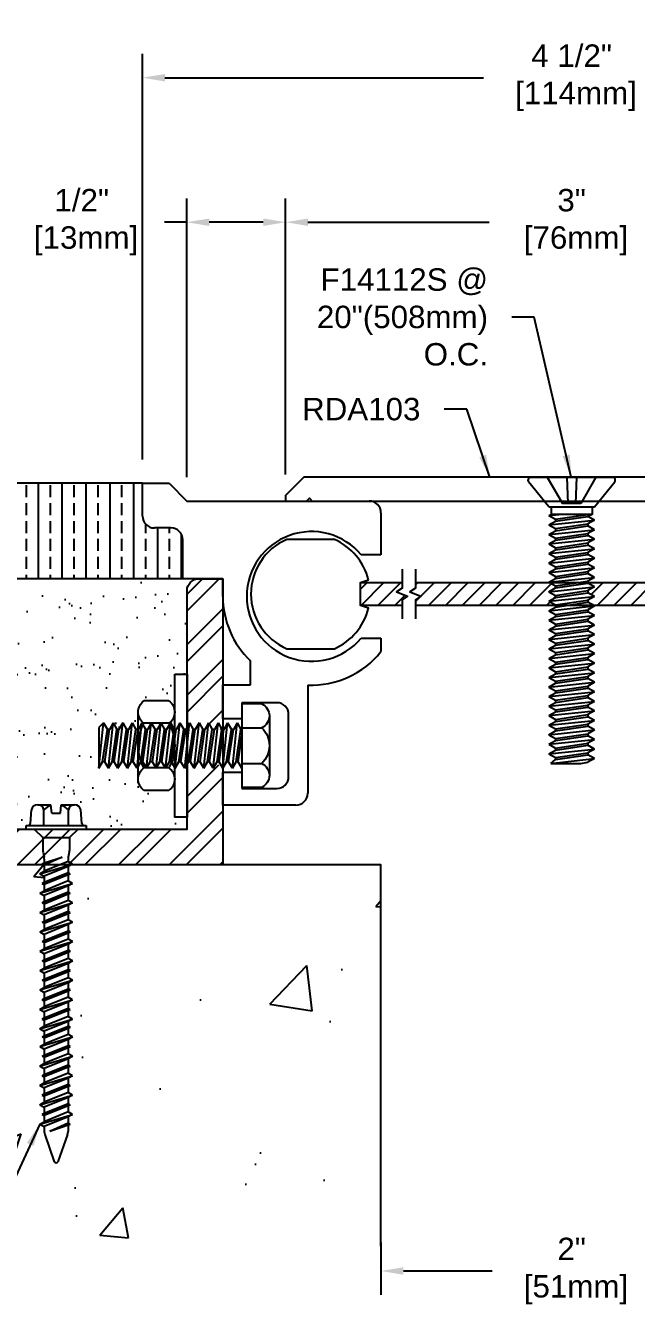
# Model space of a CAD drawing. Header units: inches. Extents: x -2.7 to 8.2, y 1.3 to 8.1.
# Drawn here: x 1.06 to 4.26, y 1.36 to 8.07 of the extents above; entities that cross this region are included whole.
import ezdxf

# ---------------------------------------------------------------- set-up
doc = ezdxf.new("R2010")
doc.units = ezdxf.units.IN
doc.header["$MEASUREMENT"] = 0
for name, color, linetype in [('Anchors', 4, 'Continuous'), ('Conditions', 1, 'Continuous'), ('Dimensions', 3, 'Continuous'), ('Metals', 7, 'Continuous'), ('Text', 2, 'Continuous')]:
    doc.layers.add(name, color=color, linetype=linetype)
doc.styles.add('Arial', font='arial.ttf')
doc.dimstyles.new('ARIAL', dxfattribs={"dimtxt": 0.1175, "dimasz": 0.1175, "dimexe": 0.125, "dimexo": 0.125, "dimgap": 0.125, "dimtad": 0, "dimtih": 1, "dimtoh": 1, "dimdec": 4, "dimzin": 0, "dimdsep": 46, "dimlunit": 4, "dimtxsty": 'Arial', "dimcen": 0.09, "dimadec": 0, "dimazin": 0, "dimtfac": 1, "dimtdec": 4, "dimtofl": 0, "dimtmove": 0, "dimatfit": 3, "dimfxl": 0, "dimfrac": 2, "dimtolj": 1, "dimtzin": 0, "dimarcsym": 0})

# ---------------------------------------------------------------- blocks, each defined once
blk = doc.blocks.new('Bsb1')
for p, q in [((0, 1.515), (0, 1.687)), ((0, 1.687), (0.139, 1.687)), ((0.139, 1.687), (0.232, 1.594)), ((0.232, 1.594), (1.188, 1.594)), ((1.25, 1.532), (1.25, 1.312)), ((0.149, 1.453), (0.062, 1.453)), ((0.211, 1.187), (0.211, 1.391)), ((1.25, 1.312), (1.1469, 1.312)), ((0.421, 1.187), (0.211, 1.187)), ((0.421, 1.094), (0.421, 1.187)), ((1.1461, 0.875), (1.25, 0.875)), ((1.25, 0.875), (1.25, 0.8046)), ((0.566, 0.631), (0.566, 0.7566)), ((0.421, 0.452), (0.421, 0.631)), ((0.421, 0.631), (0.566, 0.631)), ((0.866, 0.6294), (0.866, 0.062)), ((0.704, 0.537), (0.521, 0.537)), ((0.521, 0.537), (0.521, 0.452)), ((0.766, 0.149), (0.766, 0.475)), ((0.521, 0.452), (0.421, 0.452)), ((0.421, 0), (0.421, 0.172)), ((0.421, 0.172), (0.521, 0.172)), ((0.521, 0.172), (0.521, 0.087)), ((0.521, 0.087), (0.704, 0.087)), ((0.804, 0), (0.421, 0))]:
    blk.add_line(p, q)
for centre, radius, start, end in [((1.188, 1.532), 0.062, 0, 90), ((0.062, 1.515), 0.062, 180, 270), ((0.149, 1.391), 0.062, 0, 90), ((0.886, 1.094), 0.34, 39.8796, 319.90045), ((0.886, 1.094), 0.465, 180, 226.51442), ((0.886, 1.094), 0.465, 267.5349, 321.51726), ((0.704, 0.475), 0.062, 0, 90), ((0.704, 0.149), 0.062, 270, 0), ((0.804, 0.062), 0.062, 270, 360)]:
    blk.add_arc(centre, radius, start, end)
blk = doc.blocks.new('TH-316134')
for p, q in [((-0.1352, 0.029), (-0.129, 0.1001)), ((-0.0967, 0.1275), (-0.0272, 0.1275)), ((-0.0645, 0.0188), (-0.0645, 0.1001)), ((-0.0232, 0.0825), (-0.0272, 0.1275)), ((-0.0232, 0.0825), (0.0233, 0.0825)), ((0.0233, 0.0825), (0.0272, 0.1275)), ((0.0272, 0.1275), (0.0967, 0.1275)), ((0.0645, 0.0188), (0.0645, 0.1001)), ((0.1352, 0.029), (0.129, 0.1001)), ((-0.1568, 0.0188), (0.1568, 0.0188)), ((-0.1568, 0), (-0.1568, 0.0188)), ((-0.1568, 0), (0.1568, 0)), ((-0.1148, 0), (-0.0697, -0.045)), ((0.1148, 0), (0.0698, -0.045)), ((0.1568, 0.0188), (0.1568, 0)), ((-0.0697, -0.045), (0.0698, -0.045)), ((-0.0697, -0.045), (-0.0697, -0.1121)), ((0.0698, -0.045), (0.0698, -0.1121)), ((-0.0687, -0.1217), (-0.0633, -0.1477)), ((0.0687, -0.1217), (0.0633, -0.1477)), ((-0.0862, -0.2344), (0.0863, -0.1836)), ((-0.0737, -0.1836), (0.0321, -0.1471)), ((-0.0737, -0.1836), (-0.0623, -0.1774)), ((-0.0737, -0.1836), (-0.0623, -0.1898)), ((0.0321, -0.1471), (-0.0623, -0.1898)), ((-0.0623, -0.1774), (0.0321, -0.1471)), ((-0.0623, -0.1573), (-0.0623, -0.1774)), ((0.0623, -0.1707), (-0.0623, -0.2215)), ((-0.0623, -0.1898), (-0.0623, -0.2215)), ((0.0623, -0.1965), (-0.0623, -0.2473)), ((0.0623, -0.1573), (0.0623, -0.1707)), ((0.0863, -0.1836), (0.0623, -0.1707)), ((0.0863, -0.1836), (0.0623, -0.1965)), ((0.0623, -0.1965), (0.0623, -0.2282)), ((-0.0862, -0.2344), (-0.0623, -0.2215)), ((-0.0862, -0.2344), (-0.0623, -0.2473)), ((-0.0737, -0.2852), (0.0737, -0.2344)), ((-0.0623, -0.279), (0.0623, -0.2282)), ((0.0623, -0.2405), (-0.0623, -0.2913)), ((-0.0623, -0.2473), (-0.0623, -0.279)), ((0.0737, -0.2344), (0.0623, -0.2282)), ((0.0737, -0.2344), (0.0623, -0.2405)), ((0.0623, -0.2405), (0.0623, -0.2722)), ((-0.0862, -0.3359), (0.0863, -0.2852)), ((-0.0862, -0.3359), (-0.0623, -0.323)), ((-0.0737, -0.2852), (-0.0623, -0.279)), ((-0.0737, -0.2852), (-0.0623, -0.2913)), ((0.0623, -0.2722), (-0.0623, -0.323)), ((-0.0623, -0.2913), (-0.0623, -0.323)), ((0.0623, -0.2981), (-0.0623, -0.3489)), ((-0.0623, -0.3806), (0.0623, -0.3298)), ((0.0863, -0.2852), (0.0623, -0.2722)), ((0.0863, -0.2852), (0.0623, -0.2981)), ((0.0623, -0.2981), (0.0623, -0.3298)), ((0.0737, -0.3359), (0.0623, -0.3298)), ((-0.0862, -0.3359), (-0.0623, -0.3489)), ((-0.0862, -0.4375), (0.0863, -0.3867)), ((-0.0737, -0.3867), (0.0737, -0.3359)), ((-0.0737, -0.3867), (-0.0623, -0.3806)), ((-0.0737, -0.3867), (-0.0623, -0.3929)), ((0.0623, -0.3421), (-0.0623, -0.3929)), ((-0.0623, -0.3489), (-0.0623, -0.3806)), ((0.0623, -0.3738), (-0.0623, -0.4246)), ((-0.0623, -0.3929), (-0.0623, -0.4246)), ((0.0623, -0.3996), (-0.0623, -0.4504)), ((0.0737, -0.3359), (0.0623, -0.3421)), ((0.0623, -0.3421), (0.0623, -0.3738)), ((0.0863, -0.3867), (0.0623, -0.3738)), ((0.0863, -0.3867), (0.0623, -0.3996)), ((0.0623, -0.3996), (0.0623, -0.4313)), ((-0.0862, -0.4375), (-0.0623, -0.4246)), ((-0.0862, -0.4375), (-0.0623, -0.4504)), ((-0.0737, -0.4883), (0.0737, -0.4375)), ((-0.0623, -0.4821), (0.0623, -0.4313)), ((0.0623, -0.4437), (-0.0623, -0.4944)), ((-0.0623, -0.4504), (-0.0623, -0.4821)), ((0.0737, -0.4375), (0.0623, -0.4313)), ((0.0737, -0.4375), (0.0623, -0.4437)), ((0.0623, -0.4437), (0.0623, -0.4754)), ((-0.0862, -0.5391), (0.0863, -0.4883)), ((-0.0862, -0.5391), (-0.0623, -0.5261)), ((-0.0737, -0.4883), (-0.0623, -0.4821)), ((-0.0737, -0.4883), (-0.0623, -0.4944)), ((0.0623, -0.4754), (-0.0623, -0.5261)), ((-0.0623, -0.4944), (-0.0623, -0.5261)), ((0.0623, -0.5012), (-0.0623, -0.552)), ((-0.0623, -0.5837), (0.0623, -0.5329)), ((0.0863, -0.4883), (0.0623, -0.4754)), ((0.0863, -0.4883), (0.0623, -0.5012)), ((0.0623, -0.5012), (0.0623, -0.5329)), ((0.0737, -0.5391), (0.0623, -0.5329)), ((-0.0862, -0.5391), (-0.0623, -0.552)), ((-0.0862, -0.6406), (0.0863, -0.5898)), ((-0.0737, -0.5898), (0.0737, -0.5391)), ((-0.0737, -0.5898), (-0.0623, -0.5837)), ((-0.0737, -0.5898), (-0.0623, -0.596)), ((0.0623, -0.5452), (-0.0623, -0.596)), ((-0.0623, -0.552), (-0.0623, -0.5837)), ((0.0623, -0.5769), (-0.0623, -0.6277)), ((-0.0623, -0.596), (-0.0623, -0.6277)), ((0.0623, -0.6028), (-0.0623, -0.6535)), ((0.0737, -0.5391), (0.0623, -0.5452)), ((0.0623, -0.5452), (0.0623, -0.5769)), ((0.0863, -0.5898), (0.0623, -0.5769)), ((0.0863, -0.5898), (0.0623, -0.6028)), ((0.0623, -0.6028), (0.0623, -0.6345)), ((-0.0862, -0.6406), (-0.0623, -0.6277)), ((-0.0862, -0.6406), (-0.0623, -0.6535)), ((-0.0737, -0.6914), (0.0737, -0.6406)), ((-0.0623, -0.6852), (0.0623, -0.6345)), ((0.0623, -0.6468), (-0.0623, -0.6976)), ((-0.0623, -0.6535), (-0.0623, -0.6852)), ((0.0737, -0.6406), (0.0623, -0.6345)), ((0.0737, -0.6406), (0.0623, -0.6468)), ((0.0623, -0.6468), (0.0623, -0.6785)), ((-0.0862, -0.7422), (0.0863, -0.6914)), ((-0.0862, -0.7422), (-0.0623, -0.7293)), ((-0.0737, -0.6914), (-0.0623, -0.6852)), ((-0.0737, -0.6914), (-0.0623, -0.6976)), ((0.0623, -0.6785), (-0.0623, -0.7293)), ((-0.0623, -0.6976), (-0.0623, -0.7293)), ((0.0623, -0.7043), (-0.0623, -0.7551)), ((-0.0623, -0.7868), (0.0623, -0.736)), ((0.0863, -0.6914), (0.0623, -0.6785)), ((0.0863, -0.6914), (0.0623, -0.7043)), ((0.0623, -0.7043), (0.0623, -0.736)), ((0.0737, -0.7422), (0.0623, -0.736)), ((-0.0862, -0.7422), (-0.0623, -0.7551)), ((-0.0862, -0.8437), (0.0863, -0.793)), ((-0.0737, -0.793), (0.0737, -0.7422)), ((-0.0737, -0.793), (-0.0623, -0.7868)), ((-0.0737, -0.793), (-0.0623, -0.7991)), ((0.0623, -0.7484), (-0.0623, -0.7991)), ((-0.0623, -0.7551), (-0.0623, -0.7868)), ((0.0623, -0.78), (-0.0623, -0.8308)), ((-0.0623, -0.7991), (-0.0623, -0.8308)), ((0.0737, -0.7422), (0.0623, -0.7484)), ((0.0623, -0.7484), (0.0623, -0.78)), ((0.0863, -0.793), (0.0623, -0.78)), ((0.0863, -0.793), (0.0623, -0.8059)), ((-0.0862, -0.8437), (-0.0623, -0.8308)), ((-0.0862, -0.8437), (-0.0623, -0.8567)), ((-0.0737, -0.8945), (0.0737, -0.8437)), ((0.0623, -0.8059), (-0.0623, -0.8567)), ((-0.0623, -0.8884), (0.0623, -0.8376)), ((0.0623, -0.8499), (-0.0623, -0.9007)), ((-0.0623, -0.8567), (-0.0623, -0.8884)), ((0.0623, -0.8059), (0.0623, -0.8376)), ((0.0737, -0.8437), (0.0623, -0.8376)), ((0.0737, -0.8437), (0.0623, -0.8499)), ((0.0623, -0.8499), (0.0623, -0.8816)), ((-0.0862, -0.9453), (0.0863, -0.8945)), ((-0.0862, -0.9453), (-0.0623, -0.9324)), ((-0.0737, -0.8945), (-0.0623, -0.8884)), ((-0.0737, -0.8945), (-0.0623, -0.9007)), ((0.0623, -0.8816), (-0.0623, -0.9324)), ((-0.0623, -0.9007), (-0.0623, -0.9324)), ((0.0623, -0.9075), (-0.0623, -0.9582)), ((0.0863, -0.8945), (0.0623, -0.8816)), ((0.0863, -0.8945), (0.0623, -0.9075)), ((0.0623, -0.9075), (0.0623, -0.9391)), ((-0.0862, -0.9453), (-0.0623, -0.9582)), ((-0.0862, -1.0469), (0.0863, -0.9961)), ((-0.0737, -0.9961), (0.0737, -0.9453)), ((-0.0737, -0.9961), (-0.0623, -0.9899)), ((-0.0737, -0.9961), (-0.0623, -1.0023)), ((-0.0623, -0.9899), (0.0623, -0.9391)), ((0.0623, -0.9515), (-0.0623, -1.0023)), ((-0.0623, -0.9582), (-0.0623, -0.9899)), ((0.0623, -0.9832), (-0.0623, -1.034)), ((-0.0623, -1.0023), (-0.0623, -1.034)), ((0.0737, -0.9453), (0.0623, -0.9391)), ((0.0737, -0.9453), (0.0623, -0.9515)), ((0.0623, -0.9515), (0.0623, -0.9832)), ((0.0863, -0.9961), (0.0623, -0.9832)), ((0.0863, -0.9961), (0.0623, -1.009)), ((0.0623, -1.0012), (0.0623, -1.0329)), ((-0.0862, -1.0469), (-0.0623, -1.034)), ((-0.0862, -1.0469), (-0.0623, -1.0598)), ((-0.0737, -1.0898), (0.0737, -1.0391)), ((0.0623, -1.009), (-0.0623, -1.0598)), ((-0.0623, -1.0837), (0.0623, -1.0329)), ((0.0623, -1.0452), (-0.0623, -1.096)), ((-0.0623, -1.052), (-0.0623, -1.0837)), ((0.0737, -1.0391), (0.0623, -1.0329)), ((0.0737, -1.0391), (0.0623, -1.0452)), ((0.0623, -1.0452), (0.0623, -1.0769)), ((-0.0862, -1.1406), (0.0863, -1.0898)), ((-0.0862, -1.1406), (-0.0623, -1.1277)), ((-0.0737, -1.0898), (-0.0623, -1.0837)), ((-0.0737, -1.0898), (-0.0623, -1.096)), ((0.0623, -1.0769), (-0.0623, -1.1277)), ((-0.0623, -1.096), (-0.0623, -1.1277)), ((0.0623, -1.1028), (-0.0623, -1.1535)), ((-0.0623, -1.1852), (0.0623, -1.1345)), ((0.0863, -1.0898), (0.0623, -1.0769)), ((0.0863, -1.0898), (0.0623, -1.1028)), ((0.0623, -1.1028), (0.0623, -1.1345)), ((0.0737, -1.1406), (0.0623, -1.1345)), ((-0.0862, -1.1406), (-0.0623, -1.1535)), ((-0.0862, -1.2422), (0.0863, -1.1914)), ((-0.0737, -1.1914), (0.0737, -1.1406)), ((-0.0737, -1.1914), (-0.0623, -1.1852)), ((-0.0737, -1.1914), (-0.0623, -1.1976)), ((0.0623, -1.1468), (-0.0623, -1.1976)), ((-0.0623, -1.1535), (-0.0623, -1.1852)), ((0.0623, -1.1785), (-0.0623, -1.2293)), ((-0.0623, -1.1976), (-0.0623, -1.2293)), ((0.0623, -1.2043), (-0.0623, -1.2551)), ((0.0737, -1.1406), (0.0623, -1.1468)), ((0.0623, -1.1468), (0.0623, -1.1785)), ((0.0863, -1.1914), (0.0623, -1.1785)), ((0.0863, -1.1914), (0.0623, -1.2043)), ((0.0623, -1.2043), (0.0623, -1.236)), ((-0.0862, -1.2422), (-0.0623, -1.2293)), ((-0.0862, -1.2422), (-0.0623, -1.2551)), ((-0.0737, -1.293), (0.0737, -1.2422)), ((-0.0623, -1.2868), (0.0623, -1.236)), ((0.0623, -1.2484), (-0.0623, -1.2991)), ((-0.0623, -1.2551), (-0.0623, -1.2868)), ((0.0737, -1.2422), (0.0623, -1.236)), ((0.0737, -1.2422), (0.0623, -1.2484)), ((0.0623, -1.2484), (0.0623, -1.28)), ((-0.0862, -1.3437), (0.0863, -1.293)), ((-0.0862, -1.3437), (-0.0623, -1.3308)), ((-0.0737, -1.293), (-0.0623, -1.2868)), ((-0.0737, -1.293), (-0.0623, -1.2991)), ((0.0623, -1.28), (-0.0623, -1.3308)), ((-0.0623, -1.2991), (-0.0623, -1.3308)), ((0.0623, -1.3059), (-0.0623, -1.3567)), ((-0.0623, -1.3884), (0.0623, -1.3376)), ((0.0863, -1.293), (0.0623, -1.28)), ((0.0863, -1.293), (0.0623, -1.3059)), ((0.0623, -1.3059), (0.0623, -1.3376)), ((0.0737, -1.3437), (0.0623, -1.3376)), ((-0.0862, -1.3437), (-0.0623, -1.3567)), ((-0.0862, -1.4453), (0.0863, -1.3945)), ((-0.0737, -1.3945), (0.0737, -1.3437)), ((-0.0737, -1.3945), (-0.0623, -1.3884)), ((-0.0737, -1.3945), (-0.0623, -1.4007)), ((0.0623, -1.3499), (-0.0623, -1.4007)), ((-0.0623, -1.3567), (-0.0623, -1.3884)), ((0.0623, -1.3816), (-0.0623, -1.4324)), ((-0.0623, -1.4007), (-0.0623, -1.4324)), ((0.0623, -1.4075), (-0.0623, -1.4582)), ((0.0737, -1.3437), (0.0623, -1.3499)), ((0.0623, -1.3499), (0.0623, -1.3816)), ((0.0863, -1.3945), (0.0623, -1.3816)), ((0.0863, -1.3945), (0.0623, -1.4075)), ((0.0623, -1.4075), (0.0623, -1.4391)), ((-0.0862, -1.4453), (-0.0623, -1.4324)), ((-0.0862, -1.4453), (-0.0623, -1.4582)), ((-0.0737, -1.4961), (0.0737, -1.4453)), ((-0.0623, -1.4899), (0.0623, -1.4391)), ((0.0623, -1.4515), (-0.0623, -1.5023)), ((-0.0623, -1.4582), (-0.0623, -1.4899)), ((0.0737, -1.4453), (0.0623, -1.4391)), ((0.0737, -1.4453), (0.0623, -1.4515)), ((0.0623, -1.4515), (0.0623, -1.4832)), ((-0.0862, -1.5469), (0.0863, -1.4961)), ((-0.0862, -1.5469), (-0.0623, -1.534)), ((-0.0737, -1.4961), (-0.0623, -1.4899)), ((-0.0737, -1.4961), (-0.0623, -1.5023)), ((0.0623, -1.4832), (-0.0623, -1.534)), ((-0.0623, -1.5023), (-0.0623, -1.534)), ((0.0623, -1.509), (-0.0623, -1.5598)), ((-0.0335, -1.5838), (0.0623, -1.5407)), ((0.0863, -1.4961), (0.0623, -1.4832)), ((0.0863, -1.4961), (0.0623, -1.509)), ((0.0623, -1.509), (0.0623, -1.5407)), ((0.0737, -1.5469), (0.0623, -1.5407)), ((-0.0862, -1.5469), (-0.0623, -1.5598)), ((-0.0623, -1.5598), (-0.0623, -1.5857)), ((-0.0596, -1.601), (-0.0096, -1.7438)), ((-0.0335, -1.5838), (0.0737, -1.5469)), ((0.0623, -1.553), (-0.0335, -1.5838)), ((0.0596, -1.601), (0.0096, -1.7438)), ((0.0737, -1.5469), (0.0623, -1.553)), ((0.0623, -1.553), (0.0623, -1.5857))]:
    blk.add_line(p, q)
for centre, radius, start, end in [((-0.0967, 0.0948), 0.0327, 9.28497, 170.71503), ((0, 0.0379), 0.0896, 107.42152, 136.04074), ((0, 0.0379), 0.0896, 43.95926, 72.57848), ((0.0967, 0.0948), 0.0327, 9.28497, 170.71503), ((-0.1464, 0.03), 0.0112, 270, 355), ((0.1464, 0.03), 0.0112, 185, 270), ((-0.0232, -0.1121), 0.0465, 180, 191.9357), ((0.0233, -0.1121), 0.0465, 348.0643, 0), ((-0.1088, -0.1573), 0.0465, 0, 11.9357), ((0.1088, -0.1573), 0.0465, 168.0643, 180), ((-0.0158, -1.5857), 0.0465, 180, 199.30575), ((0.0158, -1.5857), 0.0465, 340.69425, 0), ((0, -1.7394), 0.0106, 204.10008, 335.89992)]:
    blk.add_arc(centre, radius, start, end)
blk = doc.blocks.new('TH316134')
blk.add_blockref('TH-316134', (0, 0))
blk = doc.blocks.new('F14112S')
for p, q in [((-0.214, 0), (0.214, 0)), ((-0.1275, 0), (-0.0475, -0.1375)), ((-0.0247, 0), (-0.0198, -0.1375)), ((0.0247, 0), (0.0198, -0.1375)), ((0.1275, 0), (0.0475, -0.1375)), ((-0.119, -0.1554), (-0.2257, -0.0244)), ((0.119, -0.1554), (0.2257, -0.0244)), ((-0.119, -0.1554), (0.119, -0.1554)), ((-0.119, -0.2), (-0.108, -0.1946)), ((-0.119, -0.2), (-0.0679, -0.1946)), ((-0.119, -0.2), (-0.085, -0.2196)), ((-0.108, -0.1554), (-0.108, -0.1946)), ((0.108, -0.1946), (-0.108, -0.1946)), ((-0.085, -0.2196), (0.085, -0.1946)), ((0.0475, -0.1375), (-0.0475, -0.1375)), ((0.108, -0.1946), (0.085, -0.2054)), ((0.108, -0.1554), (0.108, -0.1946)), ((-0.119, -0.25), (0.119, -0.225)), ((-0.119, -0.25), (-0.085, -0.2304)), ((-0.119, -0.25), (-0.085, -0.2696)), ((-0.085, -0.2304), (0.085, -0.2054)), ((-0.085, -0.2196), (-0.085, -0.2304)), ((-0.085, -0.2696), (0.085, -0.2446)), ((-0.085, -0.2804), (0.085, -0.2554)), ((0.119, -0.225), (0.085, -0.2054)), ((0.119, -0.225), (0.085, -0.2446)), ((0.085, -0.2446), (0.085, -0.2554)), ((0.119, -0.275), (0.085, -0.2554)), ((-0.119, -0.3), (0.119, -0.275)), ((-0.119, -0.3), (-0.085, -0.2804)), ((-0.119, -0.3), (-0.085, -0.3196)), ((-0.119, -0.35), (0.119, -0.325)), ((-0.119, -0.35), (-0.085, -0.3304)), ((-0.085, -0.2696), (-0.085, -0.2804)), ((-0.085, -0.3196), (0.085, -0.2946)), ((-0.085, -0.3304), (0.085, -0.3054)), ((-0.085, -0.3196), (-0.085, -0.3304)), ((0.119, -0.275), (0.085, -0.2946)), ((0.085, -0.2946), (0.085, -0.3054)), ((0.119, -0.325), (0.085, -0.3054)), ((0.119, -0.325), (0.085, -0.3446)), ((-0.119, -0.35), (-0.085, -0.3696)), ((-0.119, -0.4), (0.119, -0.375)), ((-0.119, -0.4), (-0.085, -0.3804)), ((-0.119, -0.4), (-0.085, -0.4196)), ((-0.085, -0.3696), (0.085, -0.3446)), ((-0.085, -0.3804), (0.085, -0.3554)), ((-0.085, -0.3696), (-0.085, -0.3804)), ((-0.085, -0.4196), (0.085, -0.3946)), ((0.085, -0.3446), (0.085, -0.3554)), ((0.119, -0.375), (0.085, -0.3554)), ((0.119, -0.375), (0.085, -0.3946)), ((0.085, -0.3946), (0.085, -0.4054)), ((-0.119, -0.45), (0.119, -0.425)), ((-0.119, -0.45), (-0.085, -0.4304)), ((-0.119, -0.45), (-0.085, -0.4696)), ((-0.085, -0.4304), (0.085, -0.4054)), ((-0.085, -0.4196), (-0.085, -0.4304)), ((-0.085, -0.4696), (0.085, -0.4446)), ((-0.085, -0.4804), (0.085, -0.4554)), ((0.119, -0.425), (0.085, -0.4054)), ((0.119, -0.425), (0.085, -0.4446)), ((0.085, -0.4446), (0.085, -0.4554)), ((0.119, -0.475), (0.085, -0.4554)), ((-0.119, -0.5), (0.119, -0.475)), ((-0.119, -0.5), (-0.085, -0.4804)), ((-0.119, -0.5), (-0.085, -0.5196)), ((-0.119, -0.55), (0.119, -0.525)), ((-0.119, -0.55), (-0.085, -0.5304)), ((-0.085, -0.4696), (-0.085, -0.4804)), ((-0.085, -0.5196), (0.085, -0.4946)), ((-0.085, -0.5304), (0.085, -0.5054)), ((-0.085, -0.5196), (-0.085, -0.5304)), ((0.119, -0.475), (0.085, -0.4946)), ((0.085, -0.4946), (0.085, -0.5054)), ((0.119, -0.525), (0.085, -0.5054)), ((0.119, -0.525), (0.085, -0.5446)), ((-0.119, -0.55), (-0.085, -0.5696)), ((-0.119, -0.6), (0.119, -0.575)), ((-0.119, -0.6), (-0.085, -0.5804)), ((-0.119, -0.6), (-0.085, -0.6196)), ((-0.085, -0.5696), (0.085, -0.5446)), ((-0.085, -0.5804), (0.085, -0.5554)), ((-0.085, -0.5696), (-0.085, -0.5804)), ((-0.085, -0.6196), (0.085, -0.5946)), ((0.085, -0.5446), (0.085, -0.5554)), ((0.119, -0.575), (0.085, -0.5554)), ((0.119, -0.575), (0.085, -0.5946)), ((0.085, -0.5946), (0.085, -0.6054)), ((-0.119, -0.65), (0.119, -0.625)), ((-0.119, -0.65), (-0.085, -0.6304)), ((-0.119, -0.65), (-0.085, -0.6696)), ((-0.085, -0.6304), (0.085, -0.6054)), ((-0.085, -0.6196), (-0.085, -0.6304)), ((-0.085, -0.6696), (0.085, -0.6446)), ((-0.085, -0.6804), (0.085, -0.6554)), ((-0.085, -0.6696), (-0.085, -0.6804)), ((0.119, -0.625), (0.085, -0.6054)), ((0.119, -0.625), (0.085, -0.6446)), ((0.085, -0.6446), (0.085, -0.6554)), ((0.119, -0.675), (0.085, -0.6554)), ((-0.119, -0.7), (0.119, -0.675)), ((-0.119, -0.7), (-0.085, -0.6804)), ((-0.119, -0.7), (-0.085, -0.7196)), ((-0.119, -0.75), (0.119, -0.725)), ((-0.119, -0.75), (-0.085, -0.7304)), ((-0.085, -0.7196), (0.085, -0.6946)), ((-0.085, -0.7304), (0.085, -0.7054)), ((-0.085, -0.7196), (-0.085, -0.7304)), ((0.119, -0.675), (0.085, -0.6946)), ((0.085, -0.6946), (0.085, -0.7054)), ((0.119, -0.725), (0.085, -0.7054)), ((0.119, -0.725), (0.085, -0.7446)), ((-0.119, -0.75), (-0.085, -0.7696)), ((-0.119, -0.8), (0.119, -0.775)), ((-0.119, -0.8), (-0.085, -0.7804)), ((-0.119, -0.8), (-0.085, -0.8196)), ((-0.085, -0.7696), (0.085, -0.7446)), ((-0.085, -0.7804), (0.085, -0.7554)), ((-0.085, -0.7696), (-0.085, -0.7804)), ((-0.085, -0.8196), (0.085, -0.7946)), ((0.085, -0.7446), (0.085, -0.7554)), ((0.119, -0.775), (0.085, -0.7554)), ((0.119, -0.775), (0.085, -0.7946)), ((0.085, -0.7946), (0.085, -0.8054)), ((-0.119, -0.85), (0.119, -0.825)), ((-0.119, -0.85), (-0.085, -0.8304)), ((-0.119, -0.85), (-0.085, -0.8696)), ((-0.085, -0.8304), (0.085, -0.8054)), ((-0.085, -0.8196), (-0.085, -0.8304)), ((-0.085, -0.8696), (0.085, -0.8446)), ((-0.085, -0.8804), (0.085, -0.8554)), ((-0.085, -0.8696), (-0.085, -0.8804)), ((0.119, -0.825), (0.085, -0.8054)), ((0.119, -0.825), (0.085, -0.8446)), ((0.085, -0.8446), (0.085, -0.8554)), ((0.119, -0.875), (0.085, -0.8554)), ((-0.119, -0.9), (0.119, -0.875)), ((-0.119, -0.9), (-0.085, -0.8804)), ((-0.119, -0.9), (-0.085, -0.9196)), ((-0.119, -0.95), (0.119, -0.925)), ((-0.119, -0.95), (-0.085, -0.9304)), ((-0.085, -0.9196), (0.085, -0.8946)), ((-0.085, -0.9304), (0.085, -0.9054)), ((-0.085, -0.9196), (-0.085, -0.9304)), ((0.119, -0.875), (0.085, -0.8946)), ((0.085, -0.8946), (0.085, -0.9054)), ((0.119, -0.925), (0.085, -0.9054)), ((0.119, -0.925), (0.085, -0.9446)), ((-0.119, -0.95), (-0.085, -0.9696)), ((-0.119, -1), (0.119, -0.975)), ((-0.119, -1), (-0.085, -0.9804)), ((-0.119, -1), (-0.085, -1.0196)), ((-0.085, -0.9696), (0.085, -0.9446)), ((-0.085, -0.9804), (0.085, -0.9554)), ((-0.085, -0.9696), (-0.085, -0.9804)), ((-0.085, -1.0196), (0.085, -0.9946)), ((-0.085, -1.0304), (0.085, -1.0054)), ((0.085, -0.9446), (0.085, -0.9554)), ((0.119, -0.975), (0.085, -0.9554)), ((0.119, -0.975), (0.085, -0.9946)), ((0.085, -0.9946), (0.085, -1.0054)), ((0.119, -1.025), (0.085, -1.0054)), ((-0.119, -1.05), (0.119, -1.025)), ((-0.119, -1.05), (-0.085, -1.0304)), ((-0.119, -1.05), (-0.085, -1.0696)), ((-0.085, -1.0196), (-0.085, -1.0304)), ((-0.085, -1.0696), (0.085, -1.0446)), ((-0.085, -1.0804), (0.085, -1.0554)), ((-0.085, -1.0696), (-0.085, -1.0804)), ((0.119, -1.025), (0.085, -1.0446)), ((0.085, -1.0446), (0.085, -1.0554)), ((0.119, -1.075), (0.085, -1.0554)), ((-0.119, -1.1), (0.119, -1.075)), ((-0.119, -1.1), (-0.085, -1.0804)), ((-0.119, -1.1), (-0.085, -1.1196)), ((-0.119, -1.15), (0.119, -1.125)), ((-0.119, -1.15), (-0.085, -1.1304)), ((-0.085, -1.1196), (0.085, -1.0946)), ((-0.085, -1.1304), (0.085, -1.1054)), ((-0.085, -1.1196), (-0.085, -1.1304)), ((0.119, -1.075), (0.085, -1.0946)), ((0.085, -1.0946), (0.085, -1.1054)), ((0.119, -1.125), (0.085, -1.1054)), ((0.119, -1.125), (0.085, -1.1446)), ((-0.119, -1.15), (-0.085, -1.1696)), ((-0.119, -1.2), (0.119, -1.175)), ((-0.119, -1.2), (-0.085, -1.1804)), ((-0.119, -1.2), (-0.085, -1.2196)), ((-0.085, -1.1696), (0.085, -1.1446)), ((-0.085, -1.1804), (0.085, -1.1554)), ((-0.085, -1.1696), (-0.085, -1.1804)), ((-0.085, -1.2196), (0.085, -1.1946)), ((-0.085, -1.2304), (0.085, -1.2054)), ((0.085, -1.1446), (0.085, -1.1554)), ((0.119, -1.175), (0.085, -1.1554)), ((0.119, -1.175), (0.085, -1.1946)), ((0.085, -1.1946), (0.085, -1.2054)), ((0.119, -1.225), (0.085, -1.2054)), ((-0.119, -1.25), (0.119, -1.225)), ((-0.119, -1.25), (-0.085, -1.2304)), ((-0.119, -1.25), (-0.085, -1.2696)), ((-0.085, -1.2196), (-0.085, -1.2304)), ((-0.085, -1.2696), (0.085, -1.2446)), ((-0.085, -1.2804), (0.085, -1.2554)), ((-0.085, -1.2696), (-0.085, -1.2804)), ((0.119, -1.225), (0.085, -1.2446)), ((0.085, -1.2446), (0.085, -1.2554)), ((0.119, -1.275), (0.085, -1.2554)), ((-0.119, -1.3), (0.119, -1.275)), ((-0.119, -1.3), (-0.085, -1.2804)), ((-0.119, -1.3), (-0.085, -1.3196)), ((-0.119, -1.35), (0.119, -1.325)), ((-0.119, -1.35), (-0.085, -1.3304)), ((-0.085, -1.3196), (0.085, -1.2946)), ((-0.085, -1.3304), (0.085, -1.3054)), ((-0.085, -1.3196), (-0.085, -1.3304)), ((0.119, -1.275), (0.085, -1.2946)), ((0.085, -1.2946), (0.085, -1.3054)), ((0.119, -1.325), (0.085, -1.3054)), ((0.119, -1.325), (0.085, -1.3446)), ((-0.119, -1.35), (-0.085, -1.3696)), ((-0.119, -1.4), (0.119, -1.375)), ((-0.119, -1.4), (-0.085, -1.3804)), ((-0.119, -1.4), (-0.085, -1.4196)), ((-0.085, -1.3696), (0.085, -1.3446)), ((-0.085, -1.3804), (0.085, -1.3554)), ((-0.085, -1.3696), (-0.085, -1.3804)), ((-0.085, -1.4196), (0.085, -1.3946)), ((-0.085, -1.4304), (0.085, -1.4054)), ((0.085, -1.3446), (0.085, -1.3554)), ((0.119, -1.375), (0.085, -1.3554)), ((0.119, -1.375), (0.085, -1.3946)), ((0.085, -1.3946), (0.085, -1.4054)), ((0.119, -1.425), (0.085, -1.4054)), ((-0.119, -1.45), (0.119, -1.425)), ((-0.119, -1.45), (-0.085, -1.4304)), ((-0.119, -1.45), (-0.085, -1.4696)), ((-0.085, -1.4196), (-0.085, -1.4304)), ((-0.085, -1.4696), (0.085, -1.4446)), ((-0.085, -1.4804), (0.085, -1.4554)), ((-0.085, -1.4696), (-0.085, -1.4804)), ((0.119, -1.425), (0.085, -1.4446)), ((0.085, -1.4446), (0.085, -1.4554)), ((0.119, -1.475), (0.085, -1.4554)), ((-0.1099, -1.5), (0.119, -1.475)), ((-0.1099, -1.5), (-0.085, -1.4804)), ((-0.1099, -1.5), (0.0485, -1.5)), ((0.0485, -1.5), (0.085, -1.4946)), ((0.119, -1.475), (0.085, -1.4946))]:
    blk.add_line(p, q)
for centre, start, end in [((-0.214, -0.015), 90, 219.03203), ((0.214, -0.015), 320.96797, 90)]:
    blk.add_arc(centre, 0.015, start, end)
blk = doc.blocks.new('*D5')
at = {"layer": 'Defpoints', "color": 0}
for p in [(2.9207, 1.8115), (4.9207, 1.8171), (2.9207, 1.5375)]:
    blk.add_point(p, dxfattribs=at)
at = {"layer": 'Dimensions', "color": 0, "lineweight": -2}
for p, q in [((2.9207, 1.6865), (2.9207, 1.4125)), ((4.9207, 1.6921), (4.9207, 1.4125)), ((3.0382, 1.5375), (3.5046, 1.5375)), ((4.8032, 1.5375), (4.3368, 1.5375))]:
    blk.add_line(p, q, dxfattribs=at)
at = {"layer": 'Dimensions', "color": 0}
for points in [[(3.0382, 1.5571), (3.0382, 1.5179), (2.9207, 1.5375)], [(4.8032, 1.5571), (4.8032, 1.5179), (4.9207, 1.5375)]]:
    blk.add_solid(points, dxfattribs=at)
at = {"layer": 'Dimensions', "color": 0, "insert": (3.9207, 1.5375), "char_height": 0.1175, "attachment_point": 5, "style": 'Arial'}
blk.add_mtext('\\A1;2"\\P [51mm]', dxfattribs=at)
blk = doc.blocks.new('*D6')
at = {"layer": 'Defpoints', "color": 0}
for p in [(6.1707, 7.7932), (1.6707, 5.6668), (6.1707, 5.6668)]:
    blk.add_point(p, dxfattribs=at)
at = {"layer": 'Dimensions', "color": 0, "lineweight": -2}
for p, q in [((1.6707, 5.7918), (1.6707, 7.9182)), ((6.1707, 5.7918), (6.1707, 7.9182)), ((1.7882, 7.7932), (3.459, 7.7932)), ((6.0532, 7.7932), (4.3825, 7.7932))]:
    blk.add_line(p, q, dxfattribs=at)
at = {"layer": 'Dimensions', "color": 0}
for points in [[(1.7882, 7.8127), (1.7882, 7.7736), (1.6707, 7.7932)], [(6.0532, 7.8127), (6.0532, 7.7736), (6.1707, 7.7932)]]:
    blk.add_solid(points, dxfattribs=at)
at = {"layer": 'Dimensions', "color": 0, "insert": (3.9207, 7.7932), "char_height": 0.1175, "attachment_point": 5, "style": 'Arial'}
blk.add_mtext('\\A1;4 1/2"\\P [114mm]', dxfattribs=at)
blk = doc.blocks.new('*D7')
at = {"layer": 'Defpoints', "color": 0}
for p in [(2.4207, 7.0356), (2.4207, 5.5888), (5.4207, 5.6038)]:
    blk.add_point(p, dxfattribs=at)
at = {"layer": 'Dimensions', "color": 0, "lineweight": -2}
for p, q in [((2.4207, 5.7138), (2.4207, 7.1606)), ((5.4207, 5.7288), (5.4207, 7.1606)), ((2.5382, 7.0356), (3.4874, 7.0356)), ((5.3032, 7.0356), (4.3541, 7.0356))]:
    blk.add_line(p, q, dxfattribs=at)
at = {"layer": 'Dimensions', "color": 0}
for points in [[(2.5382, 7.0551), (2.5382, 7.016), (2.4207, 7.0356)], [(5.3032, 7.0551), (5.3032, 7.016), (5.4207, 7.0356)]]:
    blk.add_solid(points, dxfattribs=at)
at = {"layer": 'Dimensions', "color": 0, "insert": (3.9207, 7.0356), "char_height": 0.1175, "attachment_point": 5, "style": 'Arial'}
blk.add_mtext('\\A1;3"\\P [76mm]', dxfattribs=at)
blk = doc.blocks.new('*D8')
at = {"layer": 'Defpoints', "color": 0}
for p in [(1.9027, 7.0356), (1.9027, 5.5738), (2.4207, 5.5888)]:
    blk.add_point(p, dxfattribs=at)
at = {"layer": 'Dimensions', "color": 0, "lineweight": -2}
for p, q in [((1.9027, 5.6988), (1.9027, 7.1606)), ((2.4207, 5.7138), (2.4207, 7.1606)), ((1.9027, 7.0356), (1.7852, 7.0356)), ((2.3032, 7.0356), (2.0202, 7.0356))]:
    blk.add_line(p, q, dxfattribs=at)
at = {"layer": 'Dimensions', "color": 0}
for points in [[(2.0202, 7.0551), (2.0202, 7.016), (1.9027, 7.0356)], [(2.3032, 7.0551), (2.3032, 7.016), (2.4207, 7.0356)]]:
    blk.add_solid(points, dxfattribs=at)
at = {"layer": 'Dimensions', "color": 0, "insert": (1.3519, 7.0356), "char_height": 0.1175, "attachment_point": 5, "style": 'Arial'}
blk.add_mtext('\\A1;1/2"\\P [13mm]', dxfattribs=at)
blk = doc.blocks.new('CSAwBoltWasherNut')
at = {"layer": 'Metals'}
h = blk.add_hatch(dxfattribs=at)
h.set_pattern_fill('ANSI32', color=256, scale=0.5, style=0)
h.paths.add_polyline_path([(2.0917, 12.7945), (1.9667, 12.7945, 0.414214), (1.9042, 12.732), (1.9042, 12.0347), (1.9064, 12.0385), (1.9261, 12.0045), (1.9368, 12.0045), (1.9564, 12.0385), (1.9761, 12.0045), (1.9868, 12.0045), (2.0064, 12.0385), (2.0261, 12.0045), (2.0368, 12.0045), (2.0564, 12.0385), (2.0761, 12.0045), (2.0868, 12.0045), (2.0917, 12.0131)])
h.paths.add_polyline_path([(2.0917, 11.8184), (2.0814, 11.8005), (2.0618, 11.8345), (2.0511, 11.8345), (2.0314, 11.8005), (2.0118, 11.8345), (2.0011, 11.8345), (1.9814, 11.8005), (1.9618, 11.8345), (1.9511, 11.8345), (1.9314, 11.8005), (1.9118, 11.8345), (1.9042, 11.8345), (1.9042, 11.482), (0.6542, 11.482, 0.414214), (0.5917, 11.4195), (0.5917, 11.2945), (2.0917, 11.2945)])
blk.add_lwpolyline([(1.9667, 12.7945), (2.0917, 12.7945), (2.0917, 11.2945), (0.5917, 11.2945), (0.5917, 11.4195, -0.414214), (0.6542, 11.482), (1.9042, 11.482), (1.9042, 12.732, -0.414214)], format="xyb", close=True, dxfattribs=at)
blk = doc.blocks.new('SB6')
h = blk.add_hatch()
h.set_pattern_fill('ANSI31', color=256, scale=0.5, style=0)
h.paths.add_polyline_path([(3.0031, 5.0972), (3.032, 5.1163), (3.032, 5.1463), (2.8141, 5.1463), (2.8141, 5.0263), (3.032, 5.0263), (3.032, 5.0563), (3.0608, 5.0754)])
h.paths.add_polyline_path([(3.8357, 5.0263), (3.8357, 5.0292), (3.8017, 5.0488), (3.8357, 5.0684), (3.8357, 5.0792), (3.8017, 5.0988), (3.8357, 5.1184), (3.8357, 5.1292), (3.8061, 5.1463), (3.102, 5.1463), (3.102, 5.1163), (3.0731, 5.0972), (3.1308, 5.0754), (3.102, 5.0563), (3.102, 5.0263)])
h.paths.add_polyline_path([(4.8162, 5.0263), (4.8162, 5.0563), (4.845, 5.0754), (4.7873, 5.0972), (4.8162, 5.1163), (4.8162, 5.1463), (4.0057, 5.1463), (4.0057, 5.1434), (4.0397, 5.1238), (4.0057, 5.1042), (4.0057, 5.0934), (4.0397, 5.0738), (4.0057, 5.0542), (4.0057, 5.0434), (4.0354, 5.0263)])
h.paths.add_polyline_path([(5.491, 5.0263), (5.491, 5.1463), (4.8862, 5.1463), (4.8862, 5.1163), (4.8573, 5.0972), (4.915, 5.0754), (4.8862, 5.0563), (4.8862, 5.0263)])
for points in [[(2.8551, 5.1606, 0.233897), (2.6766, 5.3727), (2.4266, 5.3727, 0.654654), (2.4266, 4.7999), (2.6766, 4.7999, 0.233897), (2.8551, 5.0119), (2.8141, 5.0263), (2.8141, 5.1463)], [(5.491, 5.1606), (4.9828, 5.1606, -0.233897), (5.1613, 5.3727), (5.4113, 5.3727, -0.654654), (5.4113, 4.7999), (5.1613, 4.7999, -0.233897), (4.9828, 5.0119), (5.491, 5.0119)]]:
    blk.add_lwpolyline(points, format="xyb", close=True)
for points in [[(3.032, 5.2163), (3.032, 5.1163), (3.0031, 5.0972), (3.0608, 5.0754), (3.032, 5.0563), (3.032, 4.9563)], [(3.102, 5.2163), (3.102, 5.1163), (3.0731, 5.0972), (3.1308, 5.0754), (3.102, 5.0563), (3.102, 4.9563)], [(4.8162, 5.2163), (4.8162, 5.1163), (4.7873, 5.0972), (4.845, 5.0754), (4.8162, 5.0563), (4.8162, 4.9563)], [(4.8862, 5.2163), (4.8862, 5.1163), (4.8573, 5.0972), (4.915, 5.0754), (4.8862, 5.0563), (4.8862, 4.9563)], [(2.8141, 5.1463), (3.032, 5.1463)], [(3.102, 5.1463), (4.8162, 5.1463)], [(4.8862, 5.1463), (5.491, 5.1463), (5.491, 5.0263), (4.8862, 5.0263)], [(3.032, 5.0263), (2.8141, 5.0263)], [(4.8162, 5.0263), (3.102, 5.0263)]]:
    blk.add_lwpolyline(points)
blk = doc.blocks.new('H1434SwHN14S&SW14')
for p, q in [((10.0946, 3.6885), (10.2259, 3.6885)), ((9.6081, 3.6727), (9.7121, 3.6727)), ((9.7121, 3.6727), (9.7121, 3.2352)), ((10.0646, 3.2781), (10.0646, 3.6299)), ((10.2559, 3.2781), (10.2559, 3.6299)), ((9.5681, 3.6102), (9.5681, 3.2977)), ((9.7371, 3.573), (9.7175, 3.539)), ((9.7371, 3.573), (9.7567, 3.539)), ((9.7621, 3.335), (9.7371, 3.573)), ((9.7871, 3.573), (9.7675, 3.539)), ((9.7871, 3.573), (9.8067, 3.539)), ((9.8121, 3.335), (9.7871, 3.573)), ((9.8371, 3.573), (9.8175, 3.539)), ((9.8371, 3.573), (9.8567, 3.539)), ((9.8621, 3.335), (9.8371, 3.573)), ((9.8871, 3.573), (9.8675, 3.539)), ((9.8871, 3.573), (9.9067, 3.539)), ((9.9121, 3.335), (9.8871, 3.573)), ((9.9371, 3.573), (9.9175, 3.539)), ((9.9371, 3.573), (9.9567, 3.539)), ((9.9621, 3.335), (9.9371, 3.573)), ((9.9871, 3.573), (9.9675, 3.539)), ((9.9871, 3.573), (10.0067, 3.539)), ((10.0121, 3.335), (9.9871, 3.573)), ((10.0371, 3.573), (10.0175, 3.539)), ((10.0371, 3.573), (10.0567, 3.539)), ((10.0621, 3.335), (10.0371, 3.573)), ((10.0871, 3.573), (10.0675, 3.539)), ((10.0871, 3.573), (10.1067, 3.539)), ((10.1121, 3.335), (10.0871, 3.573)), ((10.0946, 3.5712), (10.2259, 3.5712)), ((10.1371, 3.573), (10.1175, 3.539)), ((10.1371, 3.573), (10.1567, 3.539)), ((10.1621, 3.335), (10.1371, 3.573)), ((10.1871, 3.573), (10.1675, 3.539)), ((10.1871, 3.573), (10.2067, 3.539)), ((10.2121, 3.335), (10.1871, 3.573)), ((10.2371, 3.573), (10.2175, 3.539)), ((10.2371, 3.573), (10.2567, 3.539)), ((10.2621, 3.335), (10.2371, 3.573)), ((10.2871, 3.573), (10.2675, 3.539)), ((10.2871, 3.573), (10.3067, 3.539)), ((10.3121, 3.335), (10.2871, 3.573)), ((10.3371, 3.573), (10.3175, 3.539)), ((10.3621, 3.335), (10.3371, 3.573)), ((10.3371, 3.573), (10.3567, 3.539)), ((10.3871, 3.573), (10.3675, 3.539)), ((10.4121, 3.335), (10.3871, 3.573)), ((10.3871, 3.573), (10.4067, 3.539)), ((10.4371, 3.573), (10.4175, 3.539)), ((10.4621, 3.335), (10.4371, 3.573)), ((10.4371, 3.573), (10.4621, 3.5487)), ((9.7121, 3.5477), (9.6081, 3.5477)), ((9.7121, 3.5483), (9.7175, 3.539)), ((9.7317, 3.369), (9.7121, 3.5025)), ((9.7425, 3.369), (9.7175, 3.539)), ((9.7817, 3.369), (9.7567, 3.539)), ((9.7567, 3.539), (9.7675, 3.539)), ((9.7925, 3.369), (9.7675, 3.539)), ((9.8317, 3.369), (9.8067, 3.539)), ((9.8067, 3.539), (9.8175, 3.539)), ((9.8425, 3.369), (9.8175, 3.539)), ((9.8817, 3.369), (9.8567, 3.539)), ((9.8567, 3.539), (9.8675, 3.539)), ((9.8925, 3.369), (9.8675, 3.539)), ((9.9317, 3.369), (9.9067, 3.539)), ((9.9067, 3.539), (9.9175, 3.539)), ((9.9425, 3.369), (9.9175, 3.539)), ((9.9817, 3.369), (9.9567, 3.539)), ((9.9567, 3.539), (9.9675, 3.539)), ((9.9925, 3.369), (9.9675, 3.539)), ((10.0067, 3.539), (10.0175, 3.539)), ((10.0317, 3.369), (10.0067, 3.539)), ((10.0425, 3.369), (10.0175, 3.539)), ((10.0817, 3.369), (10.0567, 3.539)), ((10.0567, 3.539), (10.0675, 3.539)), ((10.0925, 3.369), (10.0675, 3.539)), ((10.1317, 3.369), (10.1067, 3.539)), ((10.1067, 3.539), (10.1175, 3.539)), ((10.1425, 3.369), (10.1175, 3.539)), ((10.1817, 3.369), (10.1567, 3.539)), ((10.1567, 3.539), (10.1675, 3.539)), ((10.1925, 3.369), (10.1675, 3.539)), ((10.2317, 3.369), (10.2067, 3.539)), ((10.2067, 3.539), (10.2175, 3.539)), ((10.2425, 3.369), (10.2175, 3.539)), ((10.2817, 3.369), (10.2567, 3.539)), ((10.2567, 3.539), (10.2675, 3.539)), ((10.2925, 3.369), (10.2675, 3.539)), ((10.3317, 3.369), (10.3067, 3.539)), ((10.3067, 3.539), (10.3175, 3.539)), ((10.3425, 3.369), (10.3175, 3.539)), ((10.3817, 3.369), (10.3567, 3.539)), ((10.3567, 3.539), (10.3675, 3.539)), ((10.3925, 3.369), (10.3675, 3.539)), ((10.4317, 3.369), (10.4067, 3.539)), ((10.4067, 3.539), (10.4175, 3.539)), ((10.4425, 3.369), (10.4175, 3.539)), ((10.4621, 3.5487), (10.4621, 3.335)), ((9.7121, 3.3602), (9.6081, 3.3602)), ((9.7121, 3.335), (9.7317, 3.369)), ((9.7317, 3.369), (9.7425, 3.369)), ((9.7621, 3.335), (9.7425, 3.369)), ((9.7621, 3.335), (9.7817, 3.369)), ((9.7817, 3.369), (9.7925, 3.369)), ((9.8121, 3.335), (9.7925, 3.369)), ((9.8121, 3.335), (9.8317, 3.369)), ((9.8317, 3.369), (9.8425, 3.369)), ((9.8621, 3.335), (9.8425, 3.369)), ((9.8621, 3.335), (9.8817, 3.369)), ((9.8817, 3.369), (9.8925, 3.369)), ((9.9121, 3.335), (9.8925, 3.369)), ((9.9121, 3.335), (9.9317, 3.369)), ((9.9317, 3.369), (9.9425, 3.369)), ((9.9621, 3.335), (9.9425, 3.369)), ((9.9621, 3.335), (9.9817, 3.369)), ((9.9817, 3.369), (9.9925, 3.369)), ((10.0121, 3.335), (9.9925, 3.369)), ((10.0121, 3.335), (10.0317, 3.369)), ((10.0317, 3.369), (10.0425, 3.369)), ((10.0621, 3.335), (10.0425, 3.369)), ((10.0621, 3.335), (10.0817, 3.369)), ((10.0817, 3.369), (10.0925, 3.369)), ((10.1121, 3.335), (10.0925, 3.369)), ((10.1121, 3.335), (10.1317, 3.369)), ((10.1317, 3.369), (10.1425, 3.369)), ((10.1621, 3.335), (10.1425, 3.369)), ((10.1621, 3.335), (10.1817, 3.369)), ((10.1817, 3.369), (10.1925, 3.369)), ((10.2121, 3.335), (10.1925, 3.369)), ((10.2121, 3.335), (10.2317, 3.369)), ((10.2317, 3.369), (10.2425, 3.369)), ((10.2621, 3.335), (10.2425, 3.369)), ((10.2621, 3.335), (10.2817, 3.369)), ((10.2817, 3.369), (10.2925, 3.369)), ((10.3121, 3.335), (10.2925, 3.369)), ((10.3121, 3.335), (10.3317, 3.369)), ((10.3317, 3.369), (10.3425, 3.369)), ((10.3621, 3.335), (10.3425, 3.369)), ((10.3621, 3.335), (10.3817, 3.369)), ((10.3817, 3.369), (10.3925, 3.369)), ((10.4121, 3.335), (10.3925, 3.369)), ((10.4121, 3.335), (10.4317, 3.369)), ((10.4317, 3.369), (10.4425, 3.369)), ((10.4621, 3.335), (10.4425, 3.369)), ((10.0946, 3.3367), (10.2259, 3.3367)), ((9.6081, 3.2352), (9.7121, 3.2352)), ((10.0946, 3.2195), (10.2259, 3.2195))]:
    blk.add_line(p, q)
blk.add_lwpolyline([(10.0646, 3.829), (9.9996, 3.829), (9.9996, 3.079), (10.0646, 3.079)], close=True)
for centre, radius, start, end in [((10.1369, 3.6299), 0.0723, 125.77511, 234.22489), ((10.1837, 3.6299), 0.0723, 305.77511, 54.22489), ((9.6369, 3.6102), 0.0688, 114.76151, 245.23849), ((10.3086, 3.454), 0.244, 151.28133, 208.71867), ((10.0119, 3.454), 0.244, 331.28133, 28.71867), ((9.698, 3.454), 0.1299, 133.78735, 226.21265), ((9.6369, 3.2977), 0.0688, 114.76151, 245.23849), ((10.1369, 3.2781), 0.0723, 125.77511, 234.22489), ((10.1837, 3.2781), 0.0723, 305.77511, 54.22489)]:
    blk.add_arc(centre, radius, start, end)
blk = doc.blocks.new('RDA103')
blk.add_lwpolyline([(0.11, 0), (0.125, 0.015), (0.14, 0), (2.86, 0), (2.875, 0.015), (2.89, 0), (3, 0), (3, 0.03), (2.905, 0.125), (0.095, 0.125), (0, 0.03), (0, 0)], close=True)

msp = doc.modelspace()

# ---------------------------------------------------------------- hatches: boundary and pattern name
at = {"layer": 'Conditions'}
h = msp.add_hatch(dxfattribs=at)
h.set_pattern_fill('ANSI33', color=256, scale=0.5, angle=45, style=0)
h.paths.add_polyline_path([(-0.40827, 5.66679), (-0.40827, 5.16679), (1.88173, 5.16679), (1.88173, 5.37079, 0.4142136), (1.81973, 5.43279), (1.73273, 5.43279, -0.4142136), (1.67073, 5.49479), (1.67073, 5.66679)])
h = msp.add_hatch(dxfattribs=at)
h.set_pattern_fill('AR-SAND', color=256, scale=0.125, style=0)
h.paths.add_polyline_path([(-0.40827, 5.16679), (-0.40827, 3.66679), (0.59173, 3.66679), (0.59173, 3.79179, -0.4142136), (0.65423, 3.85429), (1.06076, 3.85429), (1.06076, 3.87304), (1.07108, 3.87304, 0.3888787), (1.08229, 3.88331), (1.08808, 3.94952, -0.4105631), (1.12076, 3.98179), (1.19032, 3.98179), (1.19426, 3.93679), (1.24076, 3.93679), (1.2447, 3.98179), (1.31426, 3.98179, -0.4105631), (1.34693, 3.94952), (1.35273, 3.88331, 0.3888787), (1.36393, 3.87304), (1.37426, 3.87304), (1.37426, 3.85429), (1.90423, 3.85429), (1.90423, 3.91679), (1.83923, 3.91679), (1.83923, 4.11591, -0.2411168), (1.80922, 4.05729), (1.6779, 4.05729, -0.2411168), (1.64788, 4.11591), (1.64788, 4.20128), (1.63143, 4.17279), (1.6118, 4.20679), (1.60106, 4.20679), (1.58143, 4.17279), (1.58143, 4.37679), (1.5868, 4.37679), (1.60643, 4.41079), (1.62606, 4.37679), (1.6368, 4.37679), (1.64788, 4.39597), (1.64788, 4.46766, -0.2411168), (1.6779, 4.52629), (1.80922, 4.52629, -0.2411168), (1.83923, 4.46766), (1.83923, 4.66679), (1.90423, 4.66679), (1.90423, 5.10429, -0.4142136), (1.96673, 5.16679), (1.88173, 5.16679)])
h = msp.add_hatch(dxfattribs=at)
h.set_pattern_fill('AR-CONC', color=256, scale=0.25, style=0)
h.paths.add_polyline_path([(2.92073, 3.66679), (1.29651, 3.66679), (1.27976, 3.65777), (1.27976, 3.62607), (1.2912, 3.61991), (1.27976, 3.61375), (1.27976, 3.58205), (1.30376, 3.56913), (1.27976, 3.5562), (1.27976, 3.52451), (1.2912, 3.51835), (1.27976, 3.51219), (1.27976, 3.48049), (1.30376, 3.46757), (1.27976, 3.45464), (1.27976, 3.42295), (1.2912, 3.41679), (1.27976, 3.41062), (1.27976, 3.37893), (1.30376, 3.366), (1.27976, 3.35308), (1.27976, 3.32139), (1.2912, 3.31522), (1.27976, 3.30906), (1.27976, 3.27737), (1.30376, 3.26444), (1.27976, 3.25152), (1.27976, 3.21982), (1.2912, 3.21366), (1.27976, 3.2075), (1.27976, 3.1758), (1.30376, 3.16288), (1.27976, 3.14995), (1.27976, 3.11826), (1.2912, 3.1121), (1.27976, 3.10594), (1.27976, 3.07424), (1.30376, 3.06132), (1.27976, 3.04839), (1.27976, 3.0167), (1.2912, 3.01054), (1.27976, 3.00437), (1.27976, 2.97268), (1.30376, 2.95975), (1.27976, 2.94683), (1.27976, 2.91514), (1.2912, 2.90897), (1.27976, 2.90281), (1.27976, 2.87112), (1.30376, 2.85819), (1.27976, 2.84527), (1.27976, 2.82139), (1.2912, 2.81522), (1.27976, 2.80906), (1.27976, 2.77737), (1.30376, 2.76444), (1.27976, 2.75152), (1.27976, 2.71982), (1.2912, 2.71366), (1.27976, 2.7075), (1.27976, 2.6758), (1.30376, 2.66288), (1.27976, 2.64995), (1.27976, 2.61826), (1.2912, 2.6121), (1.27976, 2.60594), (1.27976, 2.57424), (1.30376, 2.56132), (1.27976, 2.54839), (1.27976, 2.5167), (1.2912, 2.51054), (1.27976, 2.50437), (1.27976, 2.47268), (1.30376, 2.45975), (1.27976, 2.44683), (1.27976, 2.41514), (1.2912, 2.40897), (1.27976, 2.40281), (1.27976, 2.37112), (1.30376, 2.35819), (1.27976, 2.34527), (1.27976, 2.31357), (1.2912, 2.30741), (1.27976, 2.30125), (1.27976, 2.26863, -0.084437), (1.27714, 2.25325), (1.22773, 2.1122, -0.7741233), (1.20729, 2.1122), (1.15787, 2.25325, -0.084437), (1.15526, 2.26863), (1.15526, 2.29449), (1.13126, 2.30741), (1.15526, 2.32034), (1.15526, 2.35203), (1.14381, 2.35819), (1.15526, 2.36436), (1.15526, 2.39605), (1.13126, 2.40897), (1.15526, 2.4219), (1.15526, 2.45359), (1.14381, 2.45975), (1.15526, 2.46592), (1.15526, 2.49761), (1.13126, 2.51054), (1.15526, 2.52346), (1.15526, 2.55515), (1.14381, 2.56132), (1.15526, 2.56748), (1.15526, 2.59917), (1.13126, 2.6121), (1.15526, 2.62502), (1.15526, 2.65672), (1.14381, 2.66288), (1.15526, 2.66904), (1.15526, 2.70074), (1.13126, 2.71366), (1.15526, 2.72659), (1.15526, 2.75828), (1.14381, 2.76444), (1.15526, 2.77061), (1.15526, 2.79449), (1.13126, 2.80741), (1.15526, 2.82034), (1.15526, 2.85203), (1.14381, 2.85819), (1.15526, 2.86436), (1.15526, 2.89605), (1.13126, 2.90897), (1.15526, 2.9219), (1.15526, 2.95359), (1.14381, 2.95975), (1.15526, 2.96592), (1.15526, 2.99761), (1.13126, 3.01054), (1.15526, 3.02346), (1.15526, 3.05515), (1.14381, 3.06132), (1.15526, 3.06748), (1.15526, 3.09917), (1.13126, 3.1121), (1.15526, 3.12502), (1.15526, 3.15672), (1.14381, 3.16288), (1.15526, 3.16904), (1.15526, 3.20074), (1.13126, 3.21366), (1.15526, 3.22659), (1.15526, 3.25828), (1.14381, 3.26444), (1.15526, 3.27061), (1.15526, 3.3023), (1.13126, 3.31522), (1.15526, 3.32815), (1.15526, 3.35984), (1.14381, 3.366), (1.15526, 3.37217), (1.15526, 3.40386), (1.13126, 3.41679), (1.15526, 3.42971), (1.15526, 3.4614), (1.14381, 3.46757), (1.15526, 3.47373), (1.15526, 3.50542), (1.13126, 3.51835), (1.15526, 3.53127), (1.15526, 3.56297), (1.14381, 3.56913), (1.15526, 3.57529), (1.15526, 3.60699), (1.13126, 3.61991), (1.15526, 3.63284), (1.15526, 3.66453), (1.15107, 3.66679), (-0.40827, 3.66679), (-0.40827, 3.17614), (0.55496, 3.17614), (0.55496, 2.52212), (-0.40827, 2.52212), (-0.40827, 2.05952), (0.71456, 2.05952), (0.71456, 1.66679), (2.92073, 1.66679)])

# ---------------------------------------------------------------- linework, layer by layer
msp.add_line((1.67073, 5.66679), (-0.40827, 5.66679), dxfattribs=at)
for points in [[(1.88173, 5.16679), (-0.40827, 5.16679)], [(2.92073, 1.66679), (2.92073, 3.66679), (-0.40827, 3.66679)]]:
    msp.add_lwpolyline(points, dxfattribs=at)

# ---------------------------------------------------------------- block references
msp.add_blockref('RDA103', (2.42073, 5.57379))
at = {"layer": 'Anchors'}
for name, p in [('F14112S', (3.92073, 5.69879)), ('SB6', (0, 0)), ('CSAwBoltWasherNut', (0, -7.62773)), ('TH316134', (1.21751, 3.85429))]:
    msp.add_blockref(name, p, dxfattribs=at)
at = {"layer": 'Anchors', "xscale": -1}
msp.add_blockref('H1434SwHN14S&SW14', (11.90383, 0.83779), dxfattribs=at)
at = {"layer": 'Metals'}
msp.add_blockref('Bsb1', (1.67073, 3.97979), dxfattribs=at)

# ---------------------------------------------------------------- texts
at = {"layer": 'Text', "char_height": 0.1175, "style": 'Arial'}
for s, insert, attachment_point in [('F14112S @\\P20"(508mm)\\PO.C.', (3.48232, 6.5383), 6), ('RDA103', (3.12779, 6.11465), 3)]:
    msp.add_mtext(s, dxfattribs=dict(at, insert=insert, attachment_point=attachment_point))

# ---------------------------------------------------------------- dimensions: what is measured, and where the dimension line sits
at = {"layer": 'Dimensions'}
for base, p1, p2, picture, middle in [((6.17073, 7.79316), (1.67073, 5.66679), (6.17073, 5.66679), '*D6', (3.92073, 7.79316)), ((1.90273, 7.03557), (2.42073, 5.58879), (1.90273, 5.57379), '*D8', (1.3519, 7.03557)), ((2.42073, 7.03557), (5.42073, 5.60379), (2.42073, 5.58879), '*D7', (3.92073, 7.03557)), ((2.92073, 1.53747), (4.92073, 1.81712), (2.92073, 1.81153), '*D5', (3.92073, 1.53747))]:
    dim = msp.add_linear_dim(base=base, p1=p1, p2=p2, dimstyle='ARIAL', override={"dimpost": '\\X'}, dxfattribs=at)
    dim.commit()
    dim.dimension.update_dxf_attribs({"geometry": picture, "text_midpoint": middle, "dimtype": 160})

# ---------------------------------------------------------------- leaders
at = {"layer": 'Text', "annotation_type": 0, "has_hookline": 1, "hookline_direction": 1}
for points, text_width in [([(3.91871, 5.69879), (3.72482, 6.5383), (3.60732, 6.5383)], 0.88678), ([(3.49205, 5.69879), (3.37029, 6.0559), (3.25279, 6.0559)], 0.60008), ([(1.13126, 2.30741), (0.85626, 1.71097), (0.73876, 1.71097)], 1.46963)]:
    msp.add_leader(points, dimstyle='ARIAL', dxfattribs=dict(at, text_width=text_width))

doc.saveas('drawing.dxf')
